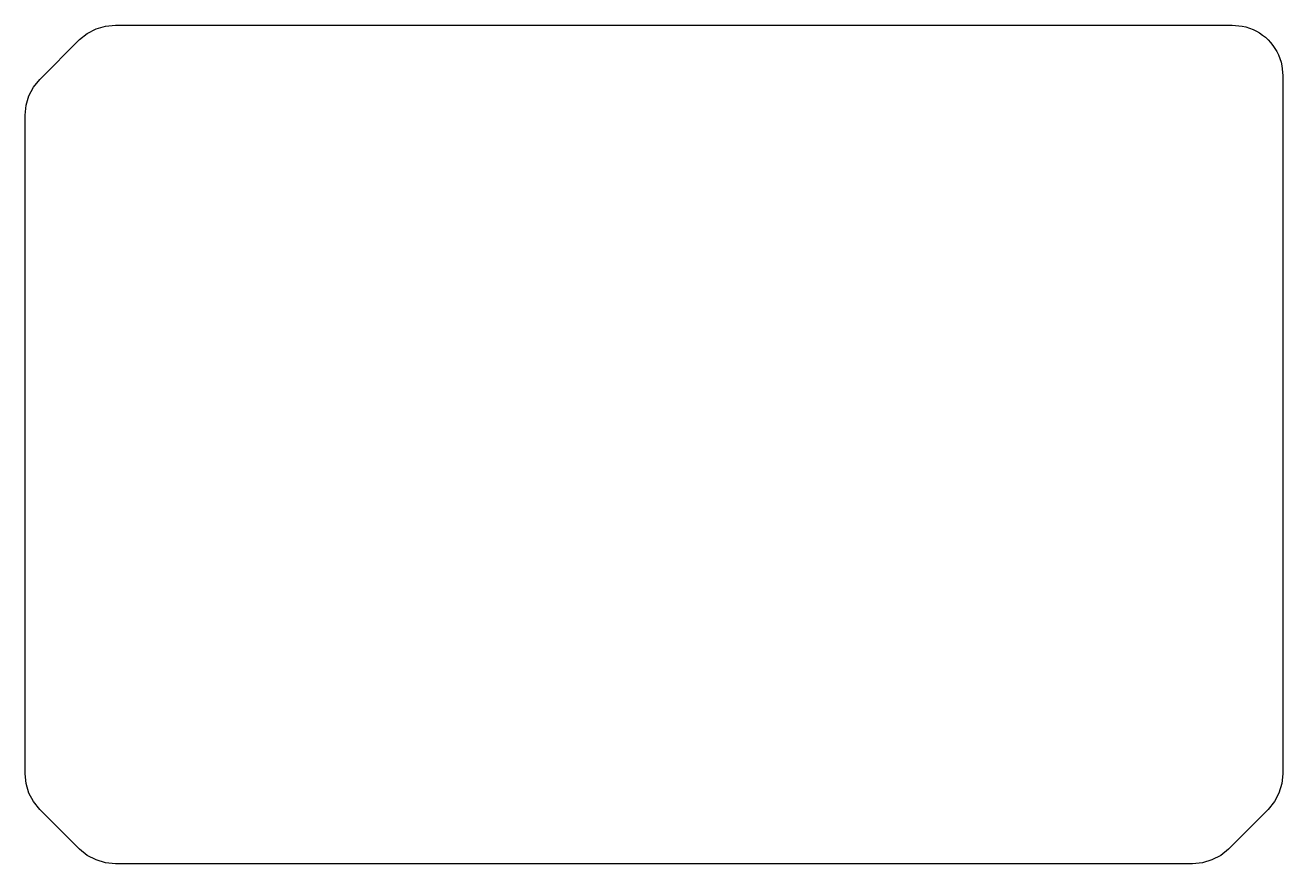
# Model space of a CAD drawing. Extents: x 70 to 197, y 180 to 265.
import ezdxf

# ---------------------------------------------------------------- set-up
doc = ezdxf.new("R2010")
doc.units = 0
doc.layers.add('Layer_1', color=7, linetype='CONTINUOUS')

msp = doc.modelspace()

# ---------------------------------------------------------------- linework, layer by layer
at = {"layer": 'Layer_1', "color": 7}
for p, q in [((76.491272, 264.564966), (77.379779, 265.055179)), ((77.379779, 265.055179), (78.329562, 265.330923)), ((78.329562, 265.330923), (79.340625, 265.422853)), ((79.340625, 265.422839), (192.36493, 265.422839)), ((192.36493, 265.422839), (193.37599, 265.330909)), ((71.681073, 259.907964), (75.725315, 263.952205)), ((75.725315, 263.952205), (76.491272, 264.564966)), ((197.38958, 261.317306), (197.48138, 260.336882)), ((71.068306, 259.142008), (71.681069, 259.907965)), ((197.48151, 260.336896), (197.48151, 189.62393)), ((70.578094, 258.253502), (71.068306, 259.142008)), ((70.210441, 256.29265), (70.30235, 257.303718)), ((70.30235, 257.303718), (70.578094, 258.253502)), ((70.210441, 189.62393), (70.210441, 256.29265)), ((70.302355, 188.64351), (70.210445, 189.62393)), ((70.578098, 187.66309), (70.302355, 188.64351)), ((197.38971, 188.64353), (197.08335, 187.66309)), ((197.48151, 189.62393), (197.38971, 188.64353)), ((71.068311, 186.80522), (70.578098, 187.66309)), ((197.08335, 187.66309), (196.62376, 186.80523)), ((71.681073, 186.00863), (71.068311, 186.80522)), ((75.725315, 181.99503), (71.681073, 186.00863)), ((195.98023, 186.00863), (191.96663, 181.99503)), ((196.62376, 186.80523), (195.98035, 186.00863)), ((76.491272, 181.35152), (75.725315, 181.99491)), ((77.379779, 180.89194), (76.491272, 181.35152)), ((78.329562, 180.58555), (77.379779, 180.89194)), ((190.31216, 180.89205), (189.36237, 180.58568)), ((191.20066, 181.35163), (190.31216, 180.89205)), ((191.96662, 181.99503), (191.20066, 181.35163)), ((79.340625, 180.49375), (78.329562, 180.58555)), ((188.35131, 180.49375), (79.34063, 180.49375)), ((189.36237, 180.58568), (188.3513, 180.49388))]:
    msp.add_line(p, q, dxfattribs=at)
msp.add_open_spline([(193.37599, 265.330909), (195.41036, 264.954569), (196.96372, 263.321551), (197.38958, 261.317306)], degree=3, dxfattribs=at)

doc.saveas('drawing.dxf')
